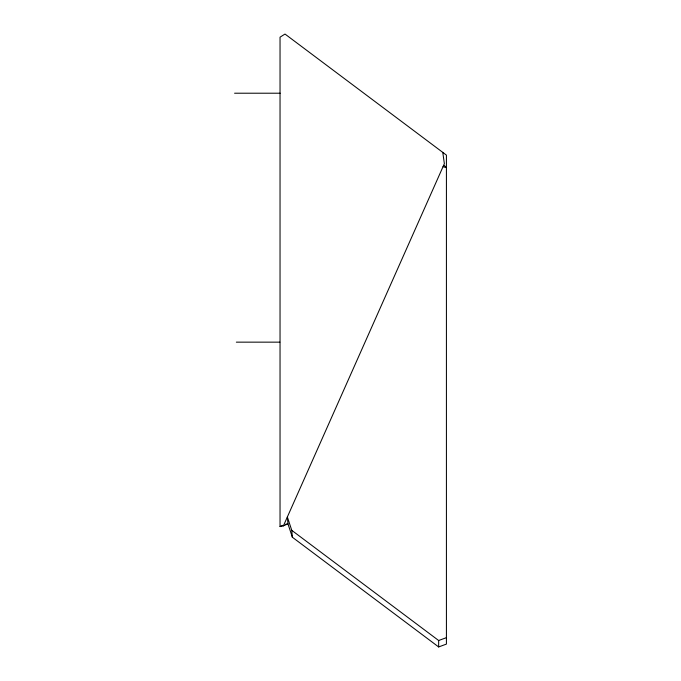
<?xml version="1.0" encoding="UTF-8"?>
<svg xmlns="http://www.w3.org/2000/svg" width="681" height="681" viewBox="0 0 681 681"><rect width="100%" height="100%" fill="white"/><g stroke="black" fill="none" stroke-linecap="round" stroke-linejoin="round"><path stroke-width="1.02" d="M443.935 165.389L446.421 167.254L446.421 155.115L285.007 34.05L280.036 37.183L280.036 526.575L283.398 525.868L444.37 163.678L442.769 152.374M280.036 526.575L282.76 525.349M283.398 525.868L287.952 523.817L287.365 516.947L291.766 530.346L292.353 537.224L438.658 646.95L446.421 644.09L446.421 167.747L443.059 166.641M291.766 530.346L438.658 640.515L446.421 637.654M285.424 524.353L287.952 523.817L292.353 537.224M234.579 93.212L280.155 93.212M236.341 342.151L279.84 342.151M438.658 640.515L438.658 646.95"/></g></svg>
